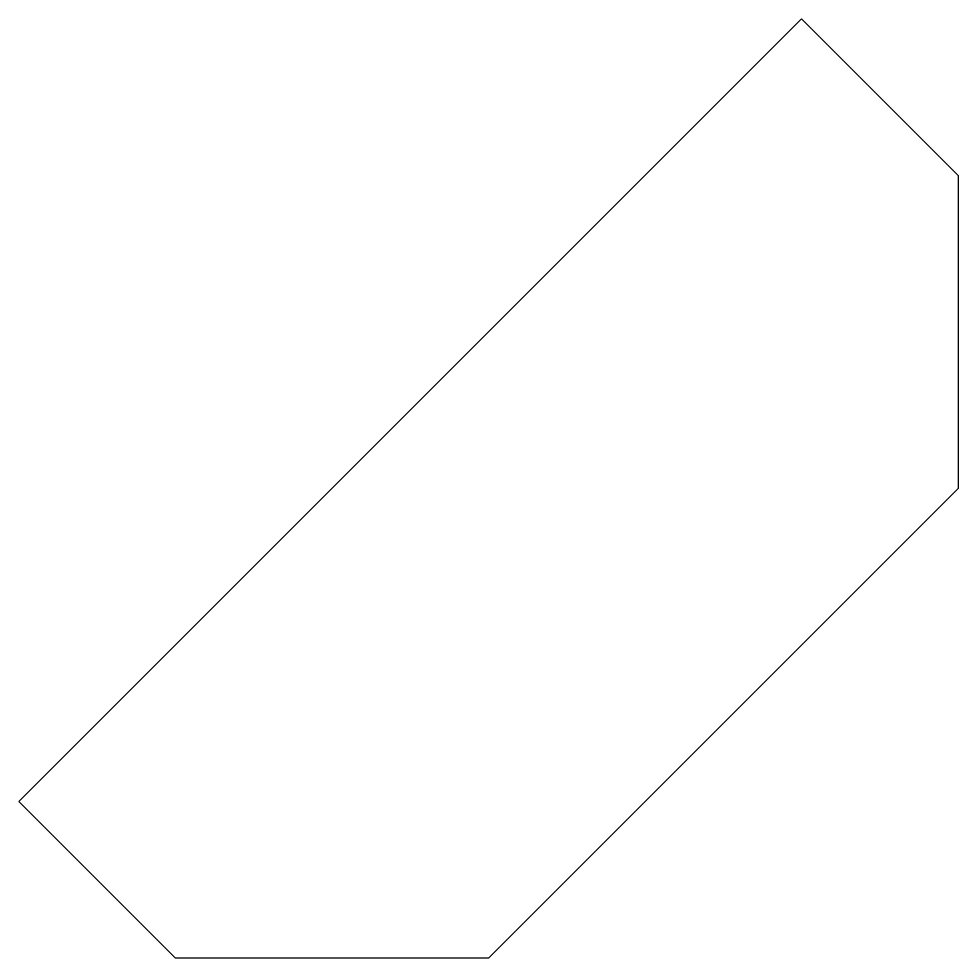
# Model space of a CAD drawing. Header units: metres. Extents: x 1 to 4, y 1 to 4.
import ezdxf

# ---------------------------------------------------------------- set-up
doc = ezdxf.new("R2010")
doc.units = ezdxf.units.M

msp = doc.modelspace()

# ---------------------------------------------------------------- linework, layer by layer
at = {"color": 4}
msp.add_polyline3d([(1, 1.5, 0), (3.5, 4, 0), (4, 3.5, 0), (4, 2.5, 0), (2.5, 1, 0), (1.5, 1, 0), (1, 1.5, 0)], dxfattribs=at)

doc.saveas('drawing.dxf')
